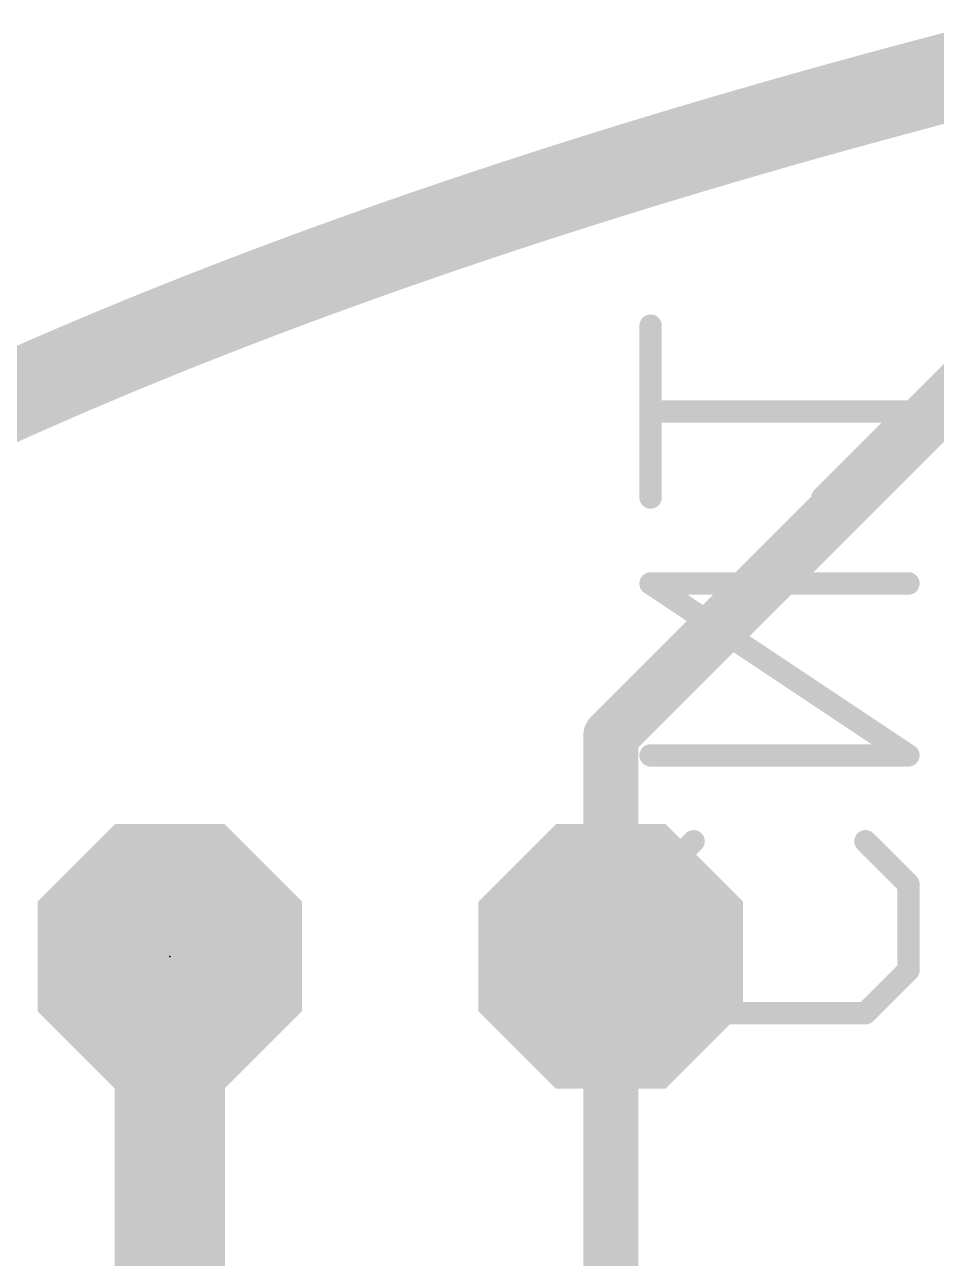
# Model space of a CAD drawing. Extents: x -10.2 to 70.2, y -5.2 to 30.2.
# Drawn here: x 2.84 to 6.98, y 14.63 to 20.23 of the extents above; entities that cross this region are included whole.
import ezdxf

# ---------------------------------------------------------------- set-up
doc = ezdxf.new("R2010")
doc.units = 0
for name, color, linetype in [('16', 175, 'CONTINUOUS'), ('17', 82, 'CONTINUOUS'), ('20', 7, 'CONTINUOUS'), ('23', 7, 'CONTINUOUS'), ('26', 253, 'CONTINUOUS')]:
    doc.layers.add(name, color=color, linetype=linetype)

# ---------------------------------------------------------------- blocks, each defined once
blk = doc.blocks.new('OCTAGONP')
at = {"const_width": 0.5}
blk.add_lwpolyline([(-0.25, -0.1036), (-0.25, 0.1036), (-0.1036, 0.25), (0.1036, 0.25), (0.25, 0.1036), (0.25, -0.1036), (0.1036, -0.25), (-0.1036, -0.25), (-0.25, -0.1036), (-0.25, 0.1036)], dxfattribs=at)

msp = doc.modelspace()

# ---------------------------------------------------------------- linework, layer by layer
at = {"layer": '16'}
for points, const_width in [([(5.5, 17), (8.1, 19.6)], 0.25), ([(5.5, 16), (5.5, 17)], 0.25), ([(3.5, 10.2), (3.5, 16)], 0.5), ([(5.5, 13.8), (5.5, 16)], 0.25)]:
    msp.add_lwpolyline(points, dxfattribs=dict(at, const_width=const_width))
for points, const_width in [([(5.5625, 17, 1), (5.4375, 17)], 0.125), ([(5.4558, 17.0442, 1), (5.5442, 16.9558)], 0.125), ([(3.625, 16, 1), (3.375, 16)], 0.25), ([(5.5625, 16, 1), (5.4375, 16)], 0.125), ([(5.4375, 16, 1), (5.5625, 16)], 0.125)]:
    msp.add_lwpolyline(points, format="xyb", dxfattribs=dict(at, const_width=const_width))
at = {"layer": '20', "const_width": 0.4}
for points in [[(7.0166, 19.9845), (7.0971, 20.0055)], [(7.0971, 20.0055), (7.1777, 20.0264)], [(6.8558, 19.9419), (6.9362, 19.9633)], [(6.9362, 19.9633), (7.0166, 19.9845)], [(6.6149, 19.8766), (6.6952, 19.8986)], [(6.6952, 19.8986), (6.7755, 19.9203)], [(6.7755, 19.9203), (6.8558, 19.9419)], [(6.4546, 19.8323), (6.5347, 19.8545)], [(6.5347, 19.8545), (6.6149, 19.8766)], [(6.2145, 19.7643), (6.2945, 19.7872)], [(6.2945, 19.7872), (6.3745, 19.8098)], [(6.3745, 19.8098), (6.4546, 19.8323)], [(6.0548, 19.7181), (6.1346, 19.7413)], [(6.1346, 19.7413), (6.2145, 19.7643)], [(5.8155, 19.6472), (5.8952, 19.671)], [(5.8952, 19.671), (5.975, 19.6946)], [(5.975, 19.6946), (6.0548, 19.7181)], [(5.6563, 19.599), (5.7359, 19.6232)], [(5.7359, 19.6232), (5.8155, 19.6472)], [(5.4974, 19.5499), (5.5768, 19.5746)], [(5.5768, 19.5746), (5.6563, 19.599)], [(5.2594, 19.4748), (5.3387, 19.5)], [(5.3387, 19.5), (5.418, 19.5251)], [(5.418, 19.5251), (5.4974, 19.5499)], [(5.1011, 19.4236), (5.1802, 19.4493)], [(5.1802, 19.4493), (5.2594, 19.4748)], [(4.943, 19.3715), (5.022, 19.3977)], [(5.022, 19.3977), (5.1011, 19.4236)], [(4.7852, 19.3185), (4.8641, 19.3451)], [(4.8641, 19.3451), (4.943, 19.3715)], [(4.6277, 19.2646), (4.7064, 19.2917)], [(4.7064, 19.2917), (4.7852, 19.3185)], [(4.4705, 19.2097), (4.5491, 19.2372)], [(4.5491, 19.2372), (4.6277, 19.2646)], [(4.3135, 19.1537), (4.392, 19.1818)], [(4.392, 19.1818), (4.4705, 19.2097)], [(4.1569, 19.0968), (4.2352, 19.1254)], [(4.2352, 19.1254), (4.3135, 19.1537)], [(4.0006, 19.0388), (4.0787, 19.0679)], [(4.0787, 19.0679), (4.1569, 19.0968)], [(3.8446, 18.9796), (3.9225, 19.0093)], [(3.9225, 19.0093), (4.0006, 19.0388)], [(3.6889, 18.9194), (3.7667, 18.9496)], [(3.7667, 18.9496), (3.8446, 18.9796)], [(3.5336, 18.858), (3.6112, 18.8888)], [(3.6112, 18.8888), (3.6889, 18.9194)], [(3.3788, 18.7954), (3.4561, 18.8268)], [(3.4561, 18.8268), (3.5336, 18.858)], [(3.3015, 18.7636), (3.3788, 18.7954)], [(3.1474, 18.6992), (3.2244, 18.7316)], [(3.2244, 18.7316), (3.3015, 18.7636)], [(2.9938, 18.6336), (3.0705, 18.6666)], [(3.0705, 18.6666), (3.1474, 18.6992)], [(2.9172, 18.6003), (2.9938, 18.6336)], [(2.7646, 18.5327), (2.8408, 18.5666)], [(2.8408, 18.5666), (2.9172, 18.6003)], [(2.6127, 18.4638), (2.6885, 18.4984)], [(2.6885, 18.4984), (2.7646, 18.5327)]]:
    msp.add_lwpolyline(points, dxfattribs=at)
at = {"layer": '20', "const_width": 0.2}
for points in [[(7.072, 20.1023, 1), (7.1222, 19.9087)], [(7.1224, 19.9088, 1), (7.0718, 20.1023)], [(6.9107, 20.0599, 1), (6.9617, 19.8666)], [(6.9619, 19.8666, 1), (6.9105, 20.0599)], [(6.9913, 20.0812, 1), (7.0419, 19.8877)], [(7.0421, 19.8878, 1), (6.9911, 20.0812)], [(6.6691, 19.9951, 1), (6.7213, 19.802)], [(6.7215, 19.8021, 1), (6.6689, 19.995)], [(6.7496, 20.0169, 1), (6.8014, 19.8237)], [(6.8016, 19.8238, 1), (6.7494, 20.0168)], [(6.8301, 20.0385, 1), (6.8815, 19.8452)], [(6.8817, 19.8453, 1), (6.8299, 20.0384)], [(6.5081, 19.951, 1), (6.5613, 19.7581)], [(6.5615, 19.7582, 1), (6.5079, 19.9509)], [(6.5886, 19.9731, 1), (6.6412, 19.7802)], [(6.6415, 19.7802, 1), (6.5883, 19.9731)], [(6.2673, 19.8834, 1), (6.3217, 19.6909)], [(6.322, 19.691, 1), (6.267, 19.8833)], [(6.3475, 19.9061, 1), (6.4015, 19.7135)], [(6.4017, 19.7136, 1), (6.3473, 19.906)], [(6.4278, 19.9286, 1), (6.4814, 19.7359)], [(6.4816, 19.736, 1), (6.4276, 19.9285)], [(6.1069, 19.8374, 1), (6.1623, 19.6452)], [(6.1626, 19.6453, 1), (6.1066, 19.8373)], [(6.187, 19.8605, 1), (6.242, 19.6682)], [(6.2422, 19.6682, 1), (6.1868, 19.8604)], [(5.8668, 19.7669, 1), (5.9236, 19.5751)], [(5.9238, 19.5752, 1), (5.8666, 19.7668)], [(5.9468, 19.7906, 1), (6.0032, 19.5987)], [(6.0034, 19.5987, 1), (5.9466, 19.7905)], [(6.0268, 19.8141, 1), (6.0828, 19.622)], [(6.083, 19.6221, 1), (6.0266, 19.814)], [(5.707, 19.7189, 1), (5.7648, 19.5275)], [(5.765, 19.5275, 1), (5.7068, 19.7189)], [(5.7869, 19.743, 1), (5.8441, 19.5514)], [(5.8444, 19.5515, 1), (5.7866, 19.7429)], [(5.5474, 19.6701, 1), (5.6062, 19.479)], [(5.6064, 19.479, 1), (5.5472, 19.6701)], [(5.6272, 19.6946, 1), (5.6854, 19.5033)], [(5.6857, 19.5034, 1), (5.6269, 19.6946)], [(5.3691, 19.4047, 1), (5.3083, 19.5953)], [(5.3881, 19.6205, 1), (5.4479, 19.4296)], [(5.4481, 19.4297, 1), (5.3879, 19.6204)], [(5.4678, 19.6454, 1), (5.527, 19.4544)], [(5.5273, 19.4545, 1), (5.4675, 19.6454)], [(5.1496, 19.5445, 1), (5.2108, 19.3541)], [(5.2111, 19.3542, 1), (5.1493, 19.5444)], [(5.229, 19.57, 1), (5.2898, 19.3795)], [(5.29, 19.3796, 1), (5.2288, 19.57)], [(5.3086, 19.5954, 1), (5.3688, 19.4047)], [(4.9909, 19.4927, 1), (5.0531, 19.3026)], [(5.0534, 19.3027, 1), (4.9906, 19.4926)], [(5.0702, 19.5187, 1), (5.132, 19.3285)], [(5.1322, 19.3285, 1), (5.07, 19.5186)], [(4.8324, 19.44, 1), (4.8958, 19.2503)], [(4.8961, 19.2504, 1), (4.8321, 19.4399)], [(4.9116, 19.4664, 1), (4.9744, 19.2766)], [(4.9747, 19.2767, 1), (4.9113, 19.4663)], [(4.6742, 19.3863, 1), (4.7386, 19.197)], [(4.7389, 19.1971, 1), (4.6739, 19.3862)], [(4.7532, 19.4133, 1), (4.8172, 19.2238)], [(4.8174, 19.2238, 1), (4.753, 19.4132)], [(4.5162, 19.3317, 1), (4.582, 19.1428)], [(4.5822, 19.1429, 1), (4.516, 19.3316)], [(4.5952, 19.3591, 1), (4.6602, 19.17)], [(4.6606, 19.1701, 1), (4.5948, 19.359)], [(4.3586, 19.2761, 1), (4.4254, 19.0876)], [(4.4257, 19.0877, 1), (4.3583, 19.276)], [(4.4374, 19.304, 1), (4.5036, 19.1153)], [(4.5039, 19.1154, 1), (4.4371, 19.3039)], [(4.2012, 19.2194, 1), (4.2692, 19.0314)], [(4.2695, 19.0315, 1), (4.2009, 19.2193)], [(4.2798, 19.2479, 1), (4.3472, 19.0596)], [(4.3475, 19.0597, 1), (4.2795, 19.2478)], [(4.0441, 19.1617, 1), (4.1133, 18.9741)], [(4.1137, 18.9742, 1), (4.0437, 19.1616)], [(4.1226, 19.1907, 1), (4.1912, 19.0029)], [(4.1915, 19.003, 1), (4.1223, 19.1906)], [(3.8872, 19.1029, 1), (3.9578, 18.9157)], [(3.9581, 18.9159, 1), (3.8869, 19.1028)], [(3.9656, 19.1324, 1), (4.0356, 18.9451)], [(4.0359, 18.9452, 1), (3.9653, 19.1323)], [(3.7308, 19.043, 1), (3.8026, 18.8563)], [(3.803, 18.8564, 1), (3.7304, 19.0428)], [(3.809, 19.0731, 1), (3.8802, 18.8862)], [(3.8805, 18.8863, 1), (3.8087, 19.0729)], [(3.5746, 18.9819, 1), (3.6478, 18.7957)], [(3.6481, 18.7959, 1), (3.5743, 18.9817)], [(3.6526, 19.0126, 1), (3.7252, 18.8262)], [(3.7255, 18.8263, 1), (3.6523, 19.0124)], [(3.4938, 18.7342, 1), (3.4184, 18.9195)], [(3.4967, 18.9509, 1), (3.5705, 18.765)], [(3.5709, 18.7652, 1), (3.4963, 18.9507)], [(3.3411, 18.888, 1), (3.4165, 18.7027)], [(3.4168, 18.7029, 1), (3.3408, 18.8879)], [(3.4188, 18.9196, 1), (3.4934, 18.734)], [(3.186, 18.8239, 1), (3.2628, 18.6392)], [(3.2631, 18.6394, 1), (3.1857, 18.8238)], [(3.2635, 18.8561, 1), (3.3395, 18.6711)], [(3.3399, 18.6713, 1), (3.2631, 18.856)], [(3.0314, 18.7586, 1), (3.1096, 18.5745)], [(3.11, 18.5747, 1), (3.031, 18.7584)], [(3.1087, 18.7914, 1), (3.1861, 18.607)], [(3.1865, 18.6072, 1), (3.1083, 18.7913)], [(2.9543, 18.7254, 1), (3.0333, 18.5417)], [(3.0337, 18.5419, 1), (2.9539, 18.7253)], [(2.8005, 18.6582, 1), (2.8811, 18.4751)], [(2.8815, 18.4753, 1), (2.8001, 18.658)], [(2.8773, 18.692, 1), (2.9571, 18.5086)], [(2.9575, 18.5087, 1), (2.8769, 18.6918)], [(2.73, 18.4074, 1), (2.647, 18.5894)], [(2.7239, 18.624, 1), (2.8053, 18.4413)], [(2.8057, 18.4415, 1), (2.7235, 18.6239)]]:
    msp.add_lwpolyline(points, format="xyb", dxfattribs=at)
at = {"layer": '23'}
msp.add_point((3.5, 16), dxfattribs=at)
at = {"layer": '26', "const_width": 0.1016}
for points in [[(5.6807, 18.0814), (5.6807, 18.861)], [(6.8501, 18.4712), (5.6807, 18.4712)], [(6.4603, 18.0814), (6.8501, 18.4712)], [(6.8501, 16.912), (5.6807, 17.6916)], [(5.6807, 17.6916), (6.8501, 17.6916)], [(5.6807, 16.912), (6.8501, 16.912)], [(5.6807, 16.3273), (5.8756, 16.5222)], [(6.6552, 16.5222), (6.8501, 16.3273)], [(5.6807, 15.9375), (5.6807, 16.3273)], [(6.8501, 16.3273), (6.8501, 15.9375)], [(5.8756, 15.7426), (5.6807, 15.9375)], [(6.8501, 15.9375), (6.6552, 15.7426)], [(6.6552, 15.7426), (5.8756, 15.7426)]]:
    msp.add_lwpolyline(points, dxfattribs=at)
at = {"layer": '26', "const_width": 0.0508}
for points in [[(5.7061, 18.861, 1), (5.6553, 18.861)], [(5.6807, 18.4966, 1), (5.6807, 18.4458)], [(6.8681, 18.4532, 1), (6.8321, 18.4892)], [(6.8501, 18.4458, 1), (6.8501, 18.4966)], [(5.6553, 18.0814, 1), (5.7061, 18.0814)], [(6.4423, 18.0994, 1), (6.4783, 18.0634)], [(5.6948, 17.7127, 1), (5.6666, 17.6705)], [(5.6807, 17.717, 1), (5.6807, 17.6662)], [(6.8501, 17.6662, 1), (6.8501, 17.717)], [(5.6807, 16.9374, 1), (5.6807, 16.8866)], [(6.836, 16.8909, 1), (6.8642, 16.9331)], [(6.8501, 16.8866, 1), (6.8501, 16.9374)], [(5.8936, 16.5042, 1), (5.8576, 16.5402)], [(6.6732, 16.5402, 1), (6.6372, 16.5042)], [(5.6627, 16.3453, 1), (5.6987, 16.3093)], [(5.7061, 16.3273, 1), (5.6553, 16.3273)], [(6.8755, 16.3273, 1), (6.8247, 16.3273)], [(6.8321, 16.3093, 1), (6.8681, 16.3453)], [(5.6987, 15.9555, 1), (5.6627, 15.9195)], [(5.6553, 15.9375, 1), (5.7061, 15.9375)], [(6.8247, 15.9375, 1), (6.8755, 15.9375)], [(6.8681, 15.9195, 1), (6.8321, 15.9555)], [(5.8756, 15.768, 1), (5.8756, 15.7172)], [(5.8576, 15.7246, 1), (5.8936, 15.7606)], [(6.6372, 15.7606, 1), (6.6732, 15.7246)], [(6.6552, 15.7172, 1), (6.6552, 15.768)]]:
    msp.add_lwpolyline(points, format="xyb", dxfattribs=at)

# ---------------------------------------------------------------- block references
at = {"layer": '17', "xscale": 1.2, "yscale": 1.2}
for p in [(3.5, 16), (3.5, 16), (5.5, 16), (5.5, 16)]:
    msp.add_blockref('OCTAGONP', p, dxfattribs=at)

doc.saveas('drawing.dxf')
